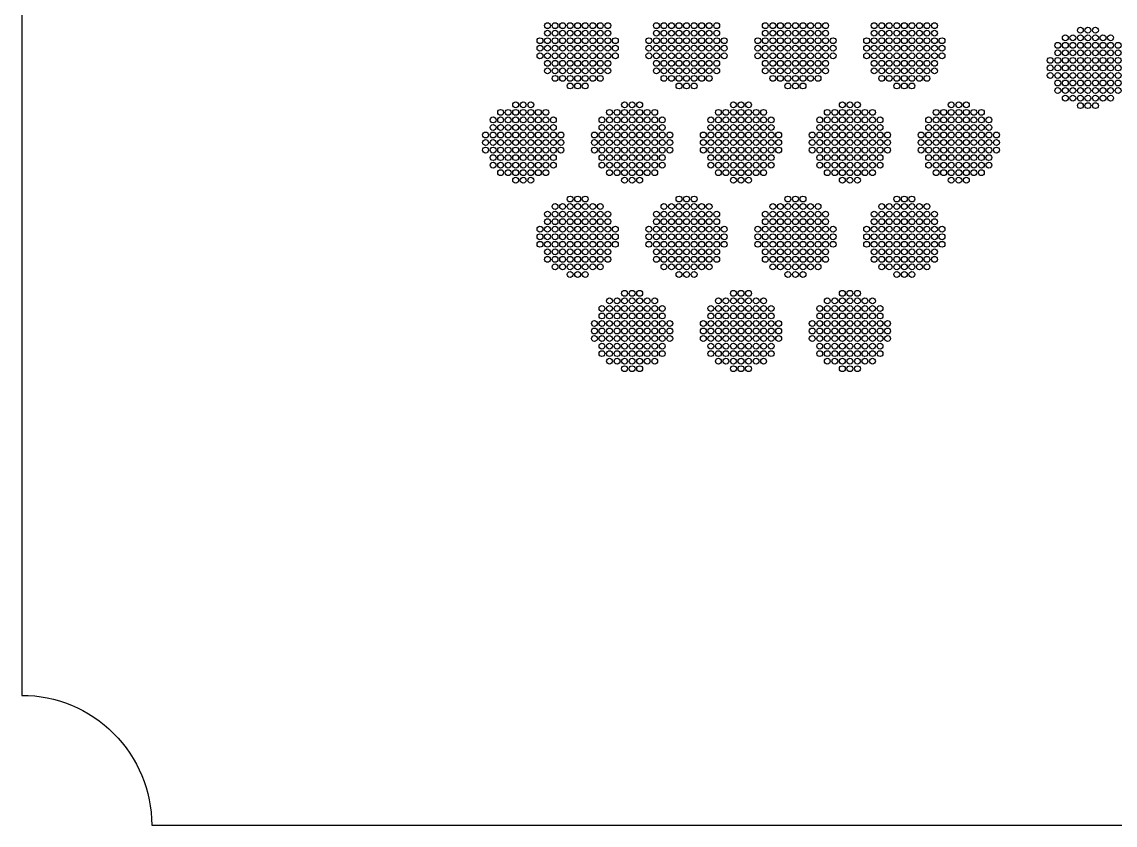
# Model space of a CAD drawing. Extents: x -49 to 54, y -38 to 38.
# Drawn here: x -49.4 to -36.35, y -38 to -28.41 of the extents above; entities that cross this region are included whole.
import ezdxf

# ---------------------------------------------------------------- set-up
doc = ezdxf.new("R2010")
doc.units = 0
doc.layers.add('LOWER_ELECTRODE', color=1, linetype='CONTINUOUS')
doc.layers.add('OUTLINE', color=7, linetype='CONTINUOUS')

msp = doc.modelspace()

# ---------------------------------------------------------------- linework, layer by layer
at = {"layer": 'LOWER_ELECTRODE'}
for centre in [(-43.124, -28.452), (-43.034, -28.452), (-42.944, -28.452), (-42.854, -28.452), (-42.764, -28.452), (-42.674, -28.452), (-42.584, -28.452), (-42.494, -28.452), (-42.404, -28.452), (-41.824, -28.452), (-41.734, -28.452), (-41.644, -28.452), (-41.554, -28.452), (-41.464, -28.452), (-41.374, -28.452), (-41.284, -28.452), (-41.194, -28.452), (-41.104, -28.452), (-40.524, -28.452), (-40.434, -28.452), (-40.344, -28.452), (-40.254, -28.452), (-40.164, -28.452), (-40.074, -28.452), (-39.984, -28.452), (-39.894, -28.452), (-39.804, -28.452), (-39.224, -28.452), (-39.134, -28.452), (-39.044, -28.452), (-38.954, -28.452), (-38.864, -28.452), (-38.774, -28.452), (-38.684, -28.452), (-38.594, -28.452), (-38.504, -28.452), (-43.124, -28.542), (-43.034, -28.542), (-42.944, -28.542), (-42.854, -28.542), (-42.764, -28.542), (-42.674, -28.542), (-42.584, -28.542), (-42.494, -28.542), (-42.404, -28.542), (-41.824, -28.542), (-41.734, -28.542), (-41.644, -28.542), (-41.554, -28.542), (-41.464, -28.542), (-41.374, -28.542), (-41.284, -28.542), (-41.194, -28.542), (-41.104, -28.542), (-40.524, -28.542), (-40.434, -28.542), (-40.344, -28.542), (-40.254, -28.542), (-40.164, -28.542), (-40.074, -28.542), (-39.984, -28.542), (-39.894, -28.542), (-39.804, -28.542), (-39.224, -28.542), (-39.134, -28.542), (-39.044, -28.542), (-38.954, -28.542), (-38.864, -28.542), (-38.774, -28.542), (-38.684, -28.542), (-38.594, -28.542), (-38.504, -28.542), (-36.942, -28.597), (-36.852, -28.597), (-36.762, -28.507), (-36.762, -28.597), (-36.672, -28.507), (-36.672, -28.597), (-36.582, -28.507), (-36.582, -28.597), (-36.492, -28.597), (-36.402, -28.597), (-43.214, -28.632), (-43.214, -28.722), (-43.124, -28.632), (-43.124, -28.722), (-43.034, -28.632), (-43.034, -28.722), (-42.944, -28.632), (-42.944, -28.722), (-42.854, -28.632), (-42.854, -28.722), (-42.764, -28.632), (-42.764, -28.722), (-42.674, -28.632), (-42.674, -28.722), (-42.584, -28.632), (-42.584, -28.722), (-42.494, -28.632), (-42.494, -28.722), (-42.404, -28.632), (-42.404, -28.722), (-42.314, -28.632), (-42.314, -28.722), (-41.914, -28.632), (-41.914, -28.722), (-41.824, -28.632), (-41.824, -28.722), (-41.734, -28.632), (-41.734, -28.722), (-41.644, -28.632), (-41.644, -28.722), (-41.554, -28.632), (-41.554, -28.722), (-41.464, -28.632), (-41.464, -28.722), (-41.374, -28.632), (-41.374, -28.722), (-41.284, -28.632), (-41.284, -28.722), (-41.194, -28.632), (-41.194, -28.722), (-41.104, -28.632), (-41.104, -28.722), (-41.014, -28.632), (-41.014, -28.722), (-40.614, -28.632), (-40.614, -28.722), (-40.524, -28.632), (-40.524, -28.722), (-40.434, -28.632), (-40.434, -28.722), (-40.344, -28.632), (-40.344, -28.722), (-40.254, -28.632), (-40.254, -28.722), (-40.164, -28.632), (-40.164, -28.722), (-40.074, -28.632), (-40.074, -28.722), (-39.984, -28.632), (-39.984, -28.722), (-39.894, -28.632), (-39.894, -28.722), (-39.804, -28.632), (-39.804, -28.722), (-39.714, -28.632), (-39.714, -28.722), (-39.314, -28.632), (-39.314, -28.722), (-39.224, -28.632), (-39.224, -28.722), (-39.134, -28.632), (-39.134, -28.722), (-39.044, -28.632), (-39.044, -28.722), (-38.954, -28.632), (-38.954, -28.722), (-38.864, -28.632), (-38.864, -28.722), (-38.774, -28.632), (-38.774, -28.722), (-38.684, -28.632), (-38.684, -28.722), (-38.594, -28.632), (-38.594, -28.722), (-38.504, -28.632), (-38.504, -28.722), (-38.414, -28.632), (-38.414, -28.722), (-37.032, -28.687), (-36.942, -28.687), (-36.852, -28.687), (-36.762, -28.687), (-36.672, -28.687), (-36.582, -28.687), (-36.492, -28.687), (-36.402, -28.687), (-36.312, -28.687), (-43.214, -28.812), (-43.124, -28.812), (-43.034, -28.812), (-42.944, -28.812), (-42.854, -28.812), (-42.764, -28.812), (-42.674, -28.812), (-42.584, -28.812), (-42.494, -28.812), (-42.404, -28.812), (-42.314, -28.812), (-41.914, -28.812), (-41.824, -28.812), (-41.734, -28.812), (-41.644, -28.812), (-41.554, -28.812), (-41.464, -28.812), (-41.374, -28.812), (-41.284, -28.812), (-41.194, -28.812), (-41.104, -28.812), (-41.014, -28.812), (-40.614, -28.812), (-40.524, -28.812), (-40.434, -28.812), (-40.344, -28.812), (-40.254, -28.812), (-40.164, -28.812), (-40.074, -28.812), (-39.984, -28.812), (-39.894, -28.812), (-39.804, -28.812), (-39.714, -28.812), (-39.314, -28.812), (-39.224, -28.812), (-39.134, -28.812), (-39.044, -28.812), (-38.954, -28.812), (-38.864, -28.812), (-38.774, -28.812), (-38.684, -28.812), (-38.594, -28.812), (-38.504, -28.812), (-38.414, -28.812), (-37.122, -28.867), (-37.032, -28.777), (-37.032, -28.867), (-36.942, -28.777), (-36.942, -28.867), (-36.852, -28.777), (-36.852, -28.867), (-36.762, -28.777), (-36.762, -28.867), (-36.672, -28.777), (-36.672, -28.867), (-36.582, -28.777), (-36.582, -28.867), (-36.492, -28.777), (-36.492, -28.867), (-36.402, -28.777), (-36.402, -28.867), (-36.312, -28.777), (-36.312, -28.867), (-43.124, -28.902), (-43.124, -28.992), (-43.034, -28.902), (-43.034, -28.992), (-42.944, -28.902), (-42.944, -28.992), (-42.854, -28.902), (-42.854, -28.992), (-42.764, -28.902), (-42.764, -28.992), (-42.674, -28.902), (-42.674, -28.992), (-42.584, -28.902), (-42.584, -28.992), (-42.494, -28.902), (-42.494, -28.992), (-42.404, -28.902), (-42.404, -28.992), (-41.824, -28.902), (-41.824, -28.992), (-41.734, -28.902), (-41.734, -28.992), (-41.644, -28.902), (-41.644, -28.992), (-41.554, -28.902), (-41.554, -28.992), (-41.464, -28.902), (-41.464, -28.992), (-41.374, -28.902), (-41.374, -28.992), (-41.284, -28.902), (-41.284, -28.992), (-41.194, -28.902), (-41.194, -28.992), (-41.104, -28.902), (-41.104, -28.992), (-40.524, -28.902), (-40.524, -28.992), (-40.434, -28.902), (-40.434, -28.992), (-40.344, -28.902), (-40.344, -28.992), (-40.254, -28.902), (-40.254, -28.992), (-40.164, -28.902), (-40.164, -28.992), (-40.074, -28.902), (-40.074, -28.992), (-39.984, -28.902), (-39.984, -28.992), (-39.894, -28.902), (-39.894, -28.992), (-39.804, -28.902), (-39.804, -28.992), (-39.224, -28.902), (-39.224, -28.992), (-39.134, -28.902), (-39.134, -28.992), (-39.044, -28.902), (-39.044, -28.992), (-38.954, -28.902), (-38.954, -28.992), (-38.864, -28.902), (-38.864, -28.992), (-38.774, -28.902), (-38.774, -28.992), (-38.684, -28.902), (-38.684, -28.992), (-38.594, -28.902), (-38.594, -28.992), (-38.504, -28.902), (-38.504, -28.992), (-37.122, -28.957), (-37.032, -28.957), (-36.942, -28.957), (-36.852, -28.957), (-36.762, -28.957), (-36.672, -28.957), (-36.582, -28.957), (-36.492, -28.957), (-36.402, -28.957), (-36.312, -28.957), (-43.034, -29.082), (-42.944, -29.082), (-42.854, -29.082), (-42.764, -29.082), (-42.674, -29.082), (-42.584, -29.082), (-42.494, -29.082), (-41.734, -29.082), (-41.644, -29.082), (-41.554, -29.082), (-41.464, -29.082), (-41.374, -29.082), (-41.284, -29.082), (-41.194, -29.082), (-40.434, -29.082), (-40.344, -29.082), (-40.254, -29.082), (-40.164, -29.082), (-40.074, -29.082), (-39.984, -29.082), (-39.894, -29.082), (-39.134, -29.082), (-39.044, -29.082), (-38.954, -29.082), (-38.864, -29.082), (-38.774, -29.082), (-38.684, -29.082), (-38.594, -29.082), (-37.122, -29.047), (-37.032, -29.047), (-37.032, -29.137), (-36.942, -29.047), (-36.942, -29.137), (-36.852, -29.047), (-36.852, -29.137), (-36.762, -29.047), (-36.762, -29.137), (-36.672, -29.047), (-36.672, -29.137), (-36.582, -29.047), (-36.582, -29.137), (-36.492, -29.047), (-36.492, -29.137), (-36.402, -29.047), (-36.402, -29.137), (-36.312, -29.047), (-36.312, -29.137), (-42.854, -29.172), (-42.764, -29.172), (-42.674, -29.172), (-41.554, -29.172), (-41.464, -29.172), (-41.374, -29.172), (-40.254, -29.172), (-40.164, -29.172), (-40.074, -29.172), (-38.954, -29.172), (-38.864, -29.172), (-38.774, -29.172), (-37.032, -29.227), (-36.942, -29.227), (-36.852, -29.227), (-36.762, -29.227), (-36.672, -29.227), (-36.582, -29.227), (-36.492, -29.227), (-36.402, -29.227), (-36.312, -29.227), (-43.504, -29.398), (-43.414, -29.398), (-43.324, -29.398), (-42.204, -29.398), (-42.114, -29.398), (-42.024, -29.398), (-40.904, -29.398), (-40.814, -29.398), (-40.724, -29.398), (-39.604, -29.398), (-39.514, -29.398), (-39.424, -29.398), (-38.304, -29.398), (-38.214, -29.398), (-38.124, -29.398), (-36.942, -29.317), (-36.852, -29.317), (-36.762, -29.317), (-36.672, -29.317), (-36.582, -29.317), (-36.492, -29.317), (-36.402, -29.317), (-43.684, -29.488), (-43.594, -29.488), (-43.504, -29.488), (-43.414, -29.488), (-43.324, -29.488), (-43.234, -29.488), (-43.144, -29.488), (-42.384, -29.488), (-42.294, -29.488), (-42.204, -29.488), (-42.114, -29.488), (-42.024, -29.488), (-41.934, -29.488), (-41.844, -29.488), (-41.084, -29.488), (-40.994, -29.488), (-40.904, -29.488), (-40.814, -29.488), (-40.724, -29.488), (-40.634, -29.488), (-40.544, -29.488), (-39.784, -29.488), (-39.694, -29.488), (-39.604, -29.488), (-39.514, -29.488), (-39.424, -29.488), (-39.334, -29.488), (-39.244, -29.488), (-38.484, -29.488), (-38.394, -29.488), (-38.304, -29.488), (-38.214, -29.488), (-38.124, -29.488), (-38.034, -29.488), (-37.944, -29.488), (-36.762, -29.407), (-36.672, -29.407), (-36.582, -29.407), (-43.774, -29.578), (-43.684, -29.578), (-43.594, -29.578), (-43.504, -29.578), (-43.414, -29.578), (-43.324, -29.578), (-43.234, -29.578), (-43.144, -29.578), (-43.054, -29.578), (-42.474, -29.578), (-42.384, -29.578), (-42.294, -29.578), (-42.204, -29.578), (-42.114, -29.578), (-42.024, -29.578), (-41.934, -29.578), (-41.844, -29.578), (-41.754, -29.578), (-41.174, -29.578), (-41.084, -29.578), (-40.994, -29.578), (-40.904, -29.578), (-40.814, -29.578), (-40.724, -29.578), (-40.634, -29.578), (-40.544, -29.578), (-40.454, -29.578), (-39.874, -29.578), (-39.784, -29.578), (-39.694, -29.578), (-39.604, -29.578), (-39.514, -29.578), (-39.424, -29.578), (-39.334, -29.578), (-39.244, -29.578), (-39.154, -29.578), (-38.574, -29.578), (-38.484, -29.578), (-38.394, -29.578), (-38.304, -29.578), (-38.214, -29.578), (-38.124, -29.578), (-38.034, -29.578), (-37.944, -29.578), (-37.854, -29.578), (-43.864, -29.758), (-43.774, -29.668), (-43.774, -29.758), (-43.684, -29.668), (-43.684, -29.758), (-43.594, -29.668), (-43.594, -29.758), (-43.504, -29.668), (-43.504, -29.758), (-43.414, -29.668), (-43.414, -29.758), (-43.324, -29.668), (-43.324, -29.758), (-43.234, -29.668), (-43.234, -29.758), (-43.144, -29.668), (-43.144, -29.758), (-43.054, -29.668), (-43.054, -29.758), (-42.964, -29.758), (-42.564, -29.758), (-42.474, -29.668), (-42.474, -29.758), (-42.384, -29.668), (-42.384, -29.758), (-42.294, -29.668), (-42.294, -29.758), (-42.204, -29.668), (-42.204, -29.758), (-42.114, -29.668), (-42.114, -29.758), (-42.024, -29.668), (-42.024, -29.758), (-41.934, -29.668), (-41.934, -29.758), (-41.844, -29.668), (-41.844, -29.758), (-41.754, -29.668), (-41.754, -29.758), (-41.664, -29.758), (-41.264, -29.758), (-41.174, -29.668), (-41.174, -29.758), (-41.084, -29.668), (-41.084, -29.758), (-40.994, -29.668), (-40.994, -29.758), (-40.904, -29.668), (-40.904, -29.758), (-40.814, -29.668), (-40.814, -29.758), (-40.724, -29.668), (-40.724, -29.758), (-40.634, -29.668), (-40.634, -29.758), (-40.544, -29.668), (-40.544, -29.758), (-40.454, -29.668), (-40.454, -29.758), (-40.364, -29.758), (-39.964, -29.758), (-39.874, -29.668), (-39.874, -29.758), (-39.784, -29.668), (-39.784, -29.758), (-39.694, -29.668), (-39.694, -29.758), (-39.604, -29.668), (-39.604, -29.758), (-39.514, -29.668), (-39.514, -29.758), (-39.424, -29.668), (-39.424, -29.758), (-39.334, -29.668), (-39.334, -29.758), (-39.244, -29.668), (-39.244, -29.758), (-39.154, -29.668), (-39.154, -29.758), (-39.064, -29.758), (-38.664, -29.758), (-38.574, -29.668), (-38.574, -29.758), (-38.484, -29.668), (-38.484, -29.758), (-38.394, -29.668), (-38.394, -29.758), (-38.304, -29.668), (-38.304, -29.758), (-38.214, -29.668), (-38.214, -29.758), (-38.124, -29.668), (-38.124, -29.758), (-38.034, -29.668), (-38.034, -29.758), (-37.944, -29.668), (-37.944, -29.758), (-37.854, -29.668), (-37.854, -29.758), (-37.764, -29.758), (-43.864, -29.848), (-43.774, -29.848), (-43.684, -29.848), (-43.594, -29.848), (-43.504, -29.848), (-43.414, -29.848), (-43.324, -29.848), (-43.234, -29.848), (-43.144, -29.848), (-43.054, -29.848), (-42.964, -29.848), (-42.564, -29.848), (-42.474, -29.848), (-42.384, -29.848), (-42.294, -29.848), (-42.204, -29.848), (-42.114, -29.848), (-42.024, -29.848), (-41.934, -29.848), (-41.844, -29.848), (-41.754, -29.848), (-41.664, -29.848), (-41.264, -29.848), (-41.174, -29.848), (-41.084, -29.848), (-40.994, -29.848), (-40.904, -29.848), (-40.814, -29.848), (-40.724, -29.848), (-40.634, -29.848), (-40.544, -29.848), (-40.454, -29.848), (-40.364, -29.848), (-39.964, -29.848), (-39.874, -29.848), (-39.784, -29.848), (-39.694, -29.848), (-39.604, -29.848), (-39.514, -29.848), (-39.424, -29.848), (-39.334, -29.848), (-39.244, -29.848), (-39.154, -29.848), (-39.064, -29.848), (-38.664, -29.848), (-38.574, -29.848), (-38.484, -29.848), (-38.394, -29.848), (-38.304, -29.848), (-38.214, -29.848), (-38.124, -29.848), (-38.034, -29.848), (-37.944, -29.848), (-37.854, -29.848), (-37.764, -29.848), (-43.864, -29.938), (-43.774, -29.938), (-43.774, -30.028), (-43.684, -29.938), (-43.684, -30.028), (-43.594, -29.938), (-43.594, -30.028), (-43.504, -29.938), (-43.504, -30.028), (-43.414, -29.938), (-43.414, -30.028), (-43.324, -29.938), (-43.324, -30.028), (-43.234, -29.938), (-43.234, -30.028), (-43.144, -29.938), (-43.144, -30.028), (-43.054, -29.938), (-43.054, -30.028), (-42.964, -29.938), (-42.564, -29.938), (-42.474, -29.938), (-42.474, -30.028), (-42.384, -29.938), (-42.384, -30.028), (-42.294, -29.938), (-42.294, -30.028), (-42.204, -29.938), (-42.204, -30.028), (-42.114, -29.938), (-42.114, -30.028), (-42.024, -29.938), (-42.024, -30.028), (-41.934, -29.938), (-41.934, -30.028), (-41.844, -29.938), (-41.844, -30.028), (-41.754, -29.938), (-41.754, -30.028), (-41.664, -29.938), (-41.264, -29.938), (-41.174, -29.938), (-41.174, -30.028), (-41.084, -29.938), (-41.084, -30.028), (-40.994, -29.938), (-40.994, -30.028), (-40.904, -29.938), (-40.904, -30.028), (-40.814, -29.938), (-40.814, -30.028), (-40.724, -29.938), (-40.724, -30.028), (-40.634, -29.938), (-40.634, -30.028), (-40.544, -29.938), (-40.544, -30.028), (-40.454, -29.938), (-40.454, -30.028), (-40.364, -29.938), (-39.964, -29.938), (-39.874, -29.938), (-39.874, -30.028), (-39.784, -29.938), (-39.784, -30.028), (-39.694, -29.938), (-39.694, -30.028), (-39.604, -29.938), (-39.604, -30.028), (-39.514, -29.938), (-39.514, -30.028), (-39.424, -29.938), (-39.424, -30.028), (-39.334, -29.938), (-39.334, -30.028), (-39.244, -29.938), (-39.244, -30.028), (-39.154, -29.938), (-39.154, -30.028), (-39.064, -29.938), (-38.664, -29.938), (-38.574, -29.938), (-38.574, -30.028), (-38.484, -29.938), (-38.484, -30.028), (-38.394, -29.938), (-38.394, -30.028), (-38.304, -29.938), (-38.304, -30.028), (-38.214, -29.938), (-38.214, -30.028), (-38.124, -29.938), (-38.124, -30.028), (-38.034, -29.938), (-38.034, -30.028), (-37.944, -29.938), (-37.944, -30.028), (-37.854, -29.938), (-37.854, -30.028), (-37.764, -29.938), (-43.774, -30.118), (-43.684, -30.118), (-43.594, -30.118), (-43.504, -30.118), (-43.414, -30.118), (-43.324, -30.118), (-43.234, -30.118), (-43.144, -30.118), (-43.054, -30.118), (-42.474, -30.118), (-42.384, -30.118), (-42.294, -30.118), (-42.204, -30.118), (-42.114, -30.118), (-42.024, -30.118), (-41.934, -30.118), (-41.844, -30.118), (-41.754, -30.118), (-41.174, -30.118), (-41.084, -30.118), (-40.994, -30.118), (-40.904, -30.118), (-40.814, -30.118), (-40.724, -30.118), (-40.634, -30.118), (-40.544, -30.118), (-40.454, -30.118), (-39.874, -30.118), (-39.784, -30.118), (-39.694, -30.118), (-39.604, -30.118), (-39.514, -30.118), (-39.424, -30.118), (-39.334, -30.118), (-39.244, -30.118), (-39.154, -30.118), (-38.574, -30.118), (-38.484, -30.118), (-38.394, -30.118), (-38.304, -30.118), (-38.214, -30.118), (-38.124, -30.118), (-38.034, -30.118), (-37.944, -30.118), (-37.854, -30.118), (-43.684, -30.208), (-43.594, -30.208), (-43.504, -30.208), (-43.504, -30.298), (-43.414, -30.208), (-43.414, -30.298), (-43.324, -30.208), (-43.324, -30.298), (-43.234, -30.208), (-43.144, -30.208), (-42.384, -30.208), (-42.294, -30.208), (-42.204, -30.208), (-42.204, -30.298), (-42.114, -30.208), (-42.114, -30.298), (-42.024, -30.208), (-42.024, -30.298), (-41.934, -30.208), (-41.844, -30.208), (-41.084, -30.208), (-40.994, -30.208), (-40.904, -30.208), (-40.904, -30.298), (-40.814, -30.208), (-40.814, -30.298), (-40.724, -30.208), (-40.724, -30.298), (-40.634, -30.208), (-40.544, -30.208), (-39.784, -30.208), (-39.694, -30.208), (-39.604, -30.208), (-39.604, -30.298), (-39.514, -30.208), (-39.514, -30.298), (-39.424, -30.208), (-39.424, -30.298), (-39.334, -30.208), (-39.244, -30.208), (-38.484, -30.208), (-38.394, -30.208), (-38.304, -30.208), (-38.304, -30.298), (-38.214, -30.208), (-38.214, -30.298), (-38.124, -30.208), (-38.124, -30.298), (-38.034, -30.208), (-37.944, -30.208), (-42.854, -30.523), (-42.764, -30.523), (-42.674, -30.523), (-41.554, -30.523), (-41.464, -30.523), (-41.374, -30.523), (-40.254, -30.523), (-40.164, -30.523), (-40.074, -30.523), (-38.954, -30.523), (-38.864, -30.523), (-38.774, -30.523), (-43.124, -30.703), (-43.034, -30.613), (-43.034, -30.703), (-42.944, -30.613), (-42.944, -30.703), (-42.854, -30.613), (-42.854, -30.703), (-42.764, -30.613), (-42.764, -30.703), (-42.674, -30.613), (-42.674, -30.703), (-42.584, -30.613), (-42.584, -30.703), (-42.494, -30.613), (-42.494, -30.703), (-42.404, -30.703), (-41.824, -30.703), (-41.734, -30.613), (-41.734, -30.703), (-41.644, -30.613), (-41.644, -30.703), (-41.554, -30.613), (-41.554, -30.703), (-41.464, -30.613), (-41.464, -30.703), (-41.374, -30.613), (-41.374, -30.703), (-41.284, -30.613), (-41.284, -30.703), (-41.194, -30.613), (-41.194, -30.703), (-41.104, -30.703), (-40.524, -30.703), (-40.434, -30.613), (-40.434, -30.703), (-40.344, -30.613), (-40.344, -30.703), (-40.254, -30.613), (-40.254, -30.703), (-40.164, -30.613), (-40.164, -30.703), (-40.074, -30.613), (-40.074, -30.703), (-39.984, -30.613), (-39.984, -30.703), (-39.894, -30.613), (-39.894, -30.703), (-39.804, -30.703), (-39.224, -30.703), (-39.134, -30.613), (-39.134, -30.703), (-39.044, -30.613), (-39.044, -30.703), (-38.954, -30.613), (-38.954, -30.703), (-38.864, -30.613), (-38.864, -30.703), (-38.774, -30.613), (-38.774, -30.703), (-38.684, -30.613), (-38.684, -30.703), (-38.594, -30.613), (-38.594, -30.703), (-38.504, -30.703), (-43.124, -30.793), (-43.034, -30.793), (-42.944, -30.793), (-42.854, -30.793), (-42.764, -30.793), (-42.674, -30.793), (-42.584, -30.793), (-42.494, -30.793), (-42.404, -30.793), (-41.824, -30.793), (-41.734, -30.793), (-41.644, -30.793), (-41.554, -30.793), (-41.464, -30.793), (-41.374, -30.793), (-41.284, -30.793), (-41.194, -30.793), (-41.104, -30.793), (-40.524, -30.793), (-40.434, -30.793), (-40.344, -30.793), (-40.254, -30.793), (-40.164, -30.793), (-40.074, -30.793), (-39.984, -30.793), (-39.894, -30.793), (-39.804, -30.793), (-39.224, -30.793), (-39.134, -30.793), (-39.044, -30.793), (-38.954, -30.793), (-38.864, -30.793), (-38.774, -30.793), (-38.684, -30.793), (-38.594, -30.793), (-38.504, -30.793), (-43.214, -30.883), (-43.124, -30.883), (-43.034, -30.883), (-42.944, -30.883), (-42.854, -30.883), (-42.764, -30.883), (-42.674, -30.883), (-42.584, -30.883), (-42.494, -30.883), (-42.404, -30.883), (-42.314, -30.883), (-41.914, -30.883), (-41.824, -30.883), (-41.734, -30.883), (-41.644, -30.883), (-41.554, -30.883), (-41.464, -30.883), (-41.374, -30.883), (-41.284, -30.883), (-41.194, -30.883), (-41.104, -30.883), (-41.014, -30.883), (-40.614, -30.883), (-40.524, -30.883), (-40.434, -30.883), (-40.344, -30.883), (-40.254, -30.883), (-40.164, -30.883), (-40.074, -30.883), (-39.984, -30.883), (-39.894, -30.883), (-39.804, -30.883), (-39.714, -30.883), (-39.314, -30.883), (-39.224, -30.883), (-39.134, -30.883), (-39.044, -30.883), (-38.954, -30.883), (-38.864, -30.883), (-38.774, -30.883), (-38.684, -30.883), (-38.594, -30.883), (-38.504, -30.883), (-38.414, -30.883), (-43.214, -30.973), (-43.214, -31.063), (-43.124, -30.973), (-43.124, -31.063), (-43.034, -30.973), (-43.034, -31.063), (-42.944, -30.973), (-42.944, -31.063), (-42.854, -30.973), (-42.854, -31.063), (-42.764, -30.973), (-42.764, -31.063), (-42.674, -30.973), (-42.674, -31.063), (-42.584, -30.973), (-42.584, -31.063), (-42.494, -30.973), (-42.494, -31.063), (-42.404, -30.973), (-42.404, -31.063), (-42.314, -30.973), (-42.314, -31.063), (-41.914, -30.973), (-41.914, -31.063), (-41.824, -30.973), (-41.824, -31.063), (-41.734, -30.973), (-41.734, -31.063), (-41.644, -30.973), (-41.644, -31.063), (-41.554, -30.973), (-41.554, -31.063), (-41.464, -30.973), (-41.464, -31.063), (-41.374, -30.973), (-41.374, -31.063), (-41.284, -30.973), (-41.284, -31.063), (-41.194, -30.973), (-41.194, -31.063), (-41.104, -30.973), (-41.104, -31.063), (-41.014, -30.973), (-41.014, -31.063), (-40.614, -30.973), (-40.614, -31.063), (-40.524, -30.973), (-40.524, -31.063), (-40.434, -30.973), (-40.434, -31.063), (-40.344, -30.973), (-40.344, -31.063), (-40.254, -30.973), (-40.254, -31.063), (-40.164, -30.973), (-40.164, -31.063), (-40.074, -30.973), (-40.074, -31.063), (-39.984, -30.973), (-39.984, -31.063), (-39.894, -30.973), (-39.894, -31.063), (-39.804, -30.973), (-39.804, -31.063), (-39.714, -30.973), (-39.714, -31.063), (-39.314, -30.973), (-39.314, -31.063), (-39.224, -30.973), (-39.224, -31.063), (-39.134, -30.973), (-39.134, -31.063), (-39.044, -30.973), (-39.044, -31.063), (-38.954, -30.973), (-38.954, -31.063), (-38.864, -30.973), (-38.864, -31.063), (-38.774, -30.973), (-38.774, -31.063), (-38.684, -30.973), (-38.684, -31.063), (-38.594, -30.973), (-38.594, -31.063), (-38.504, -30.973), (-38.504, -31.063), (-38.414, -30.973), (-38.414, -31.063), (-43.124, -31.153), (-43.034, -31.153), (-42.944, -31.153), (-42.854, -31.153), (-42.764, -31.153), (-42.674, -31.153), (-42.584, -31.153), (-42.494, -31.153), (-42.404, -31.153), (-41.824, -31.153), (-41.734, -31.153), (-41.644, -31.153), (-41.554, -31.153), (-41.464, -31.153), (-41.374, -31.153), (-41.284, -31.153), (-41.194, -31.153), (-41.104, -31.153), (-40.524, -31.153), (-40.434, -31.153), (-40.344, -31.153), (-40.254, -31.153), (-40.164, -31.153), (-40.074, -31.153), (-39.984, -31.153), (-39.894, -31.153), (-39.804, -31.153), (-39.224, -31.153), (-39.134, -31.153), (-39.044, -31.153), (-38.954, -31.153), (-38.864, -31.153), (-38.774, -31.153), (-38.684, -31.153), (-38.594, -31.153), (-38.504, -31.153), (-43.124, -31.243), (-43.034, -31.243), (-43.034, -31.333), (-42.944, -31.243), (-42.944, -31.333), (-42.854, -31.243), (-42.854, -31.333), (-42.764, -31.243), (-42.764, -31.333), (-42.674, -31.243), (-42.674, -31.333), (-42.584, -31.243), (-42.584, -31.333), (-42.494, -31.243), (-42.494, -31.333), (-42.404, -31.243), (-41.824, -31.243), (-41.734, -31.243), (-41.734, -31.333), (-41.644, -31.243), (-41.644, -31.333), (-41.554, -31.243), (-41.554, -31.333), (-41.464, -31.243), (-41.464, -31.333), (-41.374, -31.243), (-41.374, -31.333), (-41.284, -31.243), (-41.284, -31.333), (-41.194, -31.243), (-41.194, -31.333), (-41.104, -31.243), (-40.524, -31.243), (-40.434, -31.243), (-40.434, -31.333), (-40.344, -31.243), (-40.344, -31.333), (-40.254, -31.243), (-40.254, -31.333), (-40.164, -31.243), (-40.164, -31.333), (-40.074, -31.243), (-40.074, -31.333), (-39.984, -31.243), (-39.984, -31.333), (-39.894, -31.243), (-39.894, -31.333), (-39.804, -31.243), (-39.224, -31.243), (-39.134, -31.243), (-39.134, -31.333), (-39.044, -31.243), (-39.044, -31.333), (-38.954, -31.243), (-38.954, -31.333), (-38.864, -31.243), (-38.864, -31.333), (-38.774, -31.243), (-38.774, -31.333), (-38.684, -31.243), (-38.684, -31.333), (-38.594, -31.243), (-38.594, -31.333), (-38.504, -31.243), (-42.854, -31.423), (-42.764, -31.423), (-42.674, -31.423), (-41.554, -31.423), (-41.464, -31.423), (-41.374, -31.423), (-40.254, -31.423), (-40.164, -31.423), (-40.074, -31.423), (-38.954, -31.423), (-38.864, -31.423), (-38.774, -31.423), (-42.384, -31.739), (-42.294, -31.739), (-42.204, -31.649), (-42.204, -31.739), (-42.114, -31.649), (-42.114, -31.739), (-42.024, -31.649), (-42.024, -31.739), (-41.934, -31.739), (-41.844, -31.739), (-41.084, -31.739), (-40.994, -31.739), (-40.904, -31.649), (-40.904, -31.739), (-40.814, -31.649), (-40.814, -31.739), (-40.724, -31.649), (-40.724, -31.739), (-40.634, -31.739), (-40.544, -31.739), (-39.784, -31.739), (-39.694, -31.739), (-39.604, -31.649), (-39.604, -31.739), (-39.514, -31.649), (-39.514, -31.739), (-39.424, -31.649), (-39.424, -31.739), (-39.334, -31.739), (-39.244, -31.739), (-42.474, -31.829), (-42.384, -31.829), (-42.294, -31.829), (-42.204, -31.829), (-42.114, -31.829), (-42.024, -31.829), (-41.934, -31.829), (-41.844, -31.829), (-41.754, -31.829), (-41.174, -31.829), (-41.084, -31.829), (-40.994, -31.829), (-40.904, -31.829), (-40.814, -31.829), (-40.724, -31.829), (-40.634, -31.829), (-40.544, -31.829), (-40.454, -31.829), (-39.874, -31.829), (-39.784, -31.829), (-39.694, -31.829), (-39.604, -31.829), (-39.514, -31.829), (-39.424, -31.829), (-39.334, -31.829), (-39.244, -31.829), (-39.154, -31.829), (-42.564, -32.009), (-42.474, -31.919), (-42.474, -32.009), (-42.384, -31.919), (-42.384, -32.009), (-42.294, -31.919), (-42.294, -32.009), (-42.204, -31.919), (-42.204, -32.009), (-42.114, -31.919), (-42.114, -32.009), (-42.024, -31.919), (-42.024, -32.009), (-41.934, -31.919), (-41.934, -32.009), (-41.844, -31.919), (-41.844, -32.009), (-41.754, -31.919), (-41.754, -32.009), (-41.664, -32.009), (-41.264, -32.009), (-41.174, -31.919), (-41.174, -32.009), (-41.084, -31.919), (-41.084, -32.009), (-40.994, -31.919), (-40.994, -32.009), (-40.904, -31.919), (-40.904, -32.009), (-40.814, -31.919), (-40.814, -32.009), (-40.724, -31.919), (-40.724, -32.009), (-40.634, -31.919), (-40.634, -32.009), (-40.544, -31.919), (-40.544, -32.009), (-40.454, -31.919), (-40.454, -32.009), (-40.364, -32.009), (-39.964, -32.009), (-39.874, -31.919), (-39.874, -32.009), (-39.784, -31.919), (-39.784, -32.009), (-39.694, -31.919), (-39.694, -32.009), (-39.604, -31.919), (-39.604, -32.009), (-39.514, -31.919), (-39.514, -32.009), (-39.424, -31.919), (-39.424, -32.009), (-39.334, -31.919), (-39.334, -32.009), (-39.244, -31.919), (-39.244, -32.009), (-39.154, -31.919), (-39.154, -32.009), (-39.064, -32.009), (-42.564, -32.099), (-42.474, -32.099), (-42.384, -32.099), (-42.294, -32.099), (-42.204, -32.099), (-42.114, -32.099), (-42.024, -32.099), (-41.934, -32.099), (-41.844, -32.099), (-41.754, -32.099), (-41.664, -32.099), (-41.264, -32.099), (-41.174, -32.099), (-41.084, -32.099), (-40.994, -32.099), (-40.904, -32.099), (-40.814, -32.099), (-40.724, -32.099), (-40.634, -32.099), (-40.544, -32.099), (-40.454, -32.099), (-40.364, -32.099), (-39.964, -32.099), (-39.874, -32.099), (-39.784, -32.099), (-39.694, -32.099), (-39.604, -32.099), (-39.514, -32.099), (-39.424, -32.099), (-39.334, -32.099), (-39.244, -32.099), (-39.154, -32.099), (-39.064, -32.099), (-42.564, -32.189), (-42.474, -32.189), (-42.384, -32.189), (-42.294, -32.189), (-42.204, -32.189), (-42.114, -32.189), (-42.024, -32.189), (-41.934, -32.189), (-41.844, -32.189), (-41.754, -32.189), (-41.664, -32.189), (-41.264, -32.189), (-41.174, -32.189), (-41.084, -32.189), (-40.994, -32.189), (-40.904, -32.189), (-40.814, -32.189), (-40.724, -32.189), (-40.634, -32.189), (-40.544, -32.189), (-40.454, -32.189), (-40.364, -32.189), (-39.964, -32.189), (-39.874, -32.189), (-39.784, -32.189), (-39.694, -32.189), (-39.604, -32.189), (-39.514, -32.189), (-39.424, -32.189), (-39.334, -32.189), (-39.244, -32.189), (-39.154, -32.189), (-39.064, -32.189), (-42.474, -32.279), (-42.474, -32.369), (-42.384, -32.279), (-42.384, -32.369), (-42.294, -32.279), (-42.294, -32.369), (-42.204, -32.279), (-42.204, -32.369), (-42.114, -32.279), (-42.114, -32.369), (-42.024, -32.279), (-42.024, -32.369), (-41.934, -32.279), (-41.934, -32.369), (-41.844, -32.279), (-41.844, -32.369), (-41.754, -32.279), (-41.754, -32.369), (-41.174, -32.279), (-41.174, -32.369), (-41.084, -32.279), (-41.084, -32.369), (-40.994, -32.279), (-40.994, -32.369), (-40.904, -32.279), (-40.904, -32.369), (-40.814, -32.279), (-40.814, -32.369), (-40.724, -32.279), (-40.724, -32.369), (-40.634, -32.279), (-40.634, -32.369), (-40.544, -32.279), (-40.544, -32.369), (-40.454, -32.279), (-40.454, -32.369), (-39.874, -32.279), (-39.874, -32.369), (-39.784, -32.279), (-39.784, -32.369), (-39.694, -32.279), (-39.694, -32.369), (-39.604, -32.279), (-39.604, -32.369), (-39.514, -32.279), (-39.514, -32.369), (-39.424, -32.279), (-39.424, -32.369), (-39.334, -32.279), (-39.334, -32.369), (-39.244, -32.279), (-39.244, -32.369), (-39.154, -32.279), (-39.154, -32.369), (-42.384, -32.459), (-42.294, -32.459), (-42.204, -32.459), (-42.114, -32.459), (-42.024, -32.459), (-41.934, -32.459), (-41.844, -32.459), (-41.084, -32.459), (-40.994, -32.459), (-40.904, -32.459), (-40.814, -32.459), (-40.724, -32.459), (-40.634, -32.459), (-40.544, -32.459), (-39.784, -32.459), (-39.694, -32.459), (-39.604, -32.459), (-39.514, -32.459), (-39.424, -32.459), (-39.334, -32.459), (-39.244, -32.459), (-42.204, -32.549), (-42.114, -32.549), (-42.024, -32.549), (-40.904, -32.549), (-40.814, -32.549), (-40.724, -32.549), (-39.604, -32.549), (-39.514, -32.549), (-39.424, -32.549)]:
    msp.add_circle(centre, 0.035, dxfattribs=at)
at = {"layer": 'OUTLINE'}
msp.add_lwpolyline([(-49.4, -36.45, -0.414214), (-47.85, -38), (52.85, -38, -0.414214), (54.4, -36.45), (54.4, -28), (51.4, -28), (51.4, 28), (54.4, 28), (54.4, 36.45, -0.414214), (52.85, 38), (-47.85, 38, -0.414214), (-49.4, 36.45)], format="xyb", close=True, dxfattribs=at)

doc.saveas('drawing.dxf')
